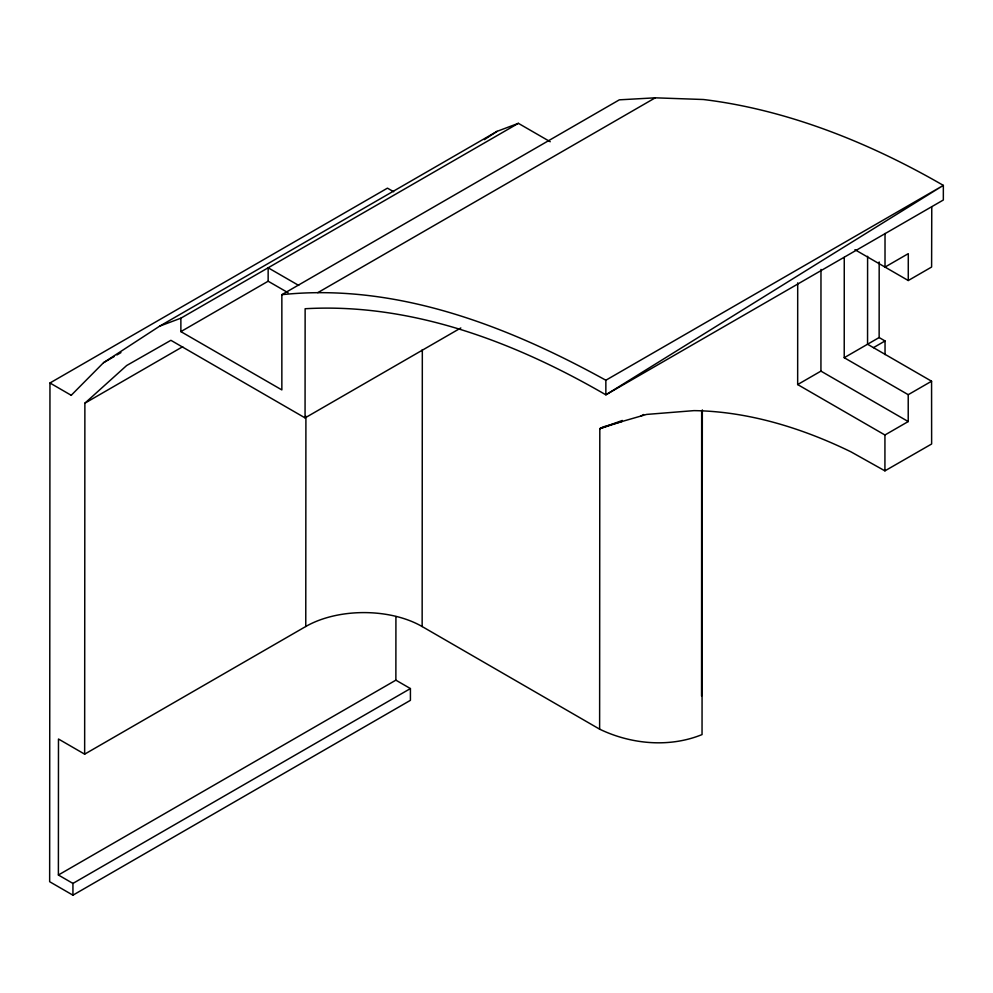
<?xml version="1.0" encoding="UTF-8"?>
<svg xmlns="http://www.w3.org/2000/svg" width="993" height="993" viewBox="0 0 993 993"><rect width="100%" height="100%" fill="white"/><g stroke="black" fill="none" stroke-linecap="round" stroke-linejoin="round"><path stroke-width="1.49" d="M393.687 191.748L387.456 188.149L49.96 382.988L49.65 881.71L72.936 895.177L410.419 700.326L410.419 688.571L395.872 680.155L395.922 616.566M72.936 895.177L72.936 883.422L58.388 875.007L58.475 739.015L84.653 754.159L305.77 626.496A82.295 47.54 0 0 1 422.149 626.546L599.623 729.16C631.089 744.328 669.369 747.903 702.039 734.584L702.324 409.935M84.653 754.159L84.877 403.183L126.657 365.523L170.895 340.314L305.062 417.892L460.826 327.963M305.062 417.892L305.136 308.736C411.574 302.642 515.106 342.188 605.854 394.817L943.338 200.003L943.35 185.393A921.653 532.124 60 0 0 703.404 99.511L655.268 97.823L619.347 99.834L281.851 294.673L281.851 389.914L180.875 331.612L180.875 318.182L518.371 123.331L550.246 141.738M180.875 331.612L268.147 281.218L268.16 267.787L298.707 285.425M305.77 626.496L305.906 416.216M422.149 626.546L422.323 349.61M599.623 729.16L599.809 428.691L602.925 427.002L646.567 414.429L693.958 410.63A614.146 354.575 60 0 1 850.964 451.84L884.924 470.856L931.633 443.995L931.571 381.225L867.559 344.236L867.597 256.281M605.854 380.232L605.854 394.817L943.35 185.393L605.854 380.232C507.535 325.977 396.07 282.695 281.851 294.673M701.555 696.043L701.666 410.705M884.924 470.856L884.937 434.996L797.664 384.564L797.702 282.881M797.664 384.564L820.938 371.121L820.975 269.451M884.937 434.996L908.223 421.553L908.223 394.693L844.224 357.703L844.261 257.41M844.224 357.703L879.14 337.546L879.177 261.953M885.036 354.6L885.048 340.971L879.14 337.546M885.024 233.492L885.011 267.08L908.285 253.649L908.272 280.522L854.936 249.69M931.769 206.681L931.608 267.043L908.272 280.522M71.223 395.288L103.545 362.668L159.612 326.188L497.096 131.337L518.371 123.331M484.361 139.628L497.096 131.337M103.545 362.668L114.257 356.475M116.926 354.935L120.947 352.614M84.877 403.183L182.7 346.706M317.772 292.674L655.268 97.823M640.969 416.042L643.601 414.528M873.468 347.649L885.048 340.971M58.388 875.007L395.872 680.155M908.223 394.693L931.571 381.225M72.936 883.422L410.419 688.571M159.612 326.188L180.875 318.182M622.301 420.461L599.809 428.691L622.09 421.479M268.147 281.218L288.082 292.724M820.938 371.121L908.223 421.553M49.96 382.988L71.384 395.388"/></g></svg>
